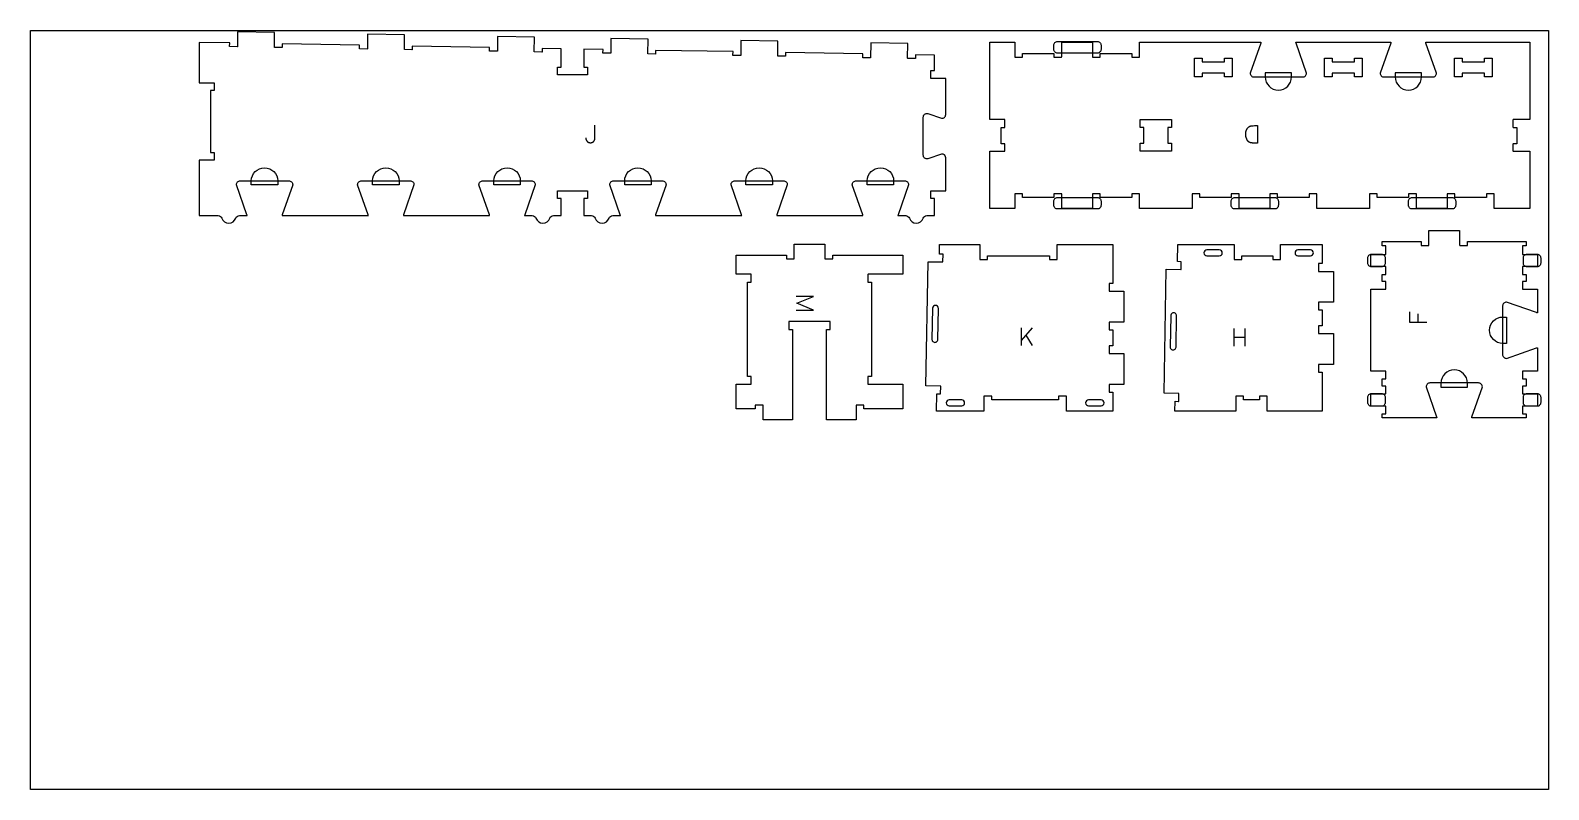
# Model space of a CAD drawing. Header units: millimetres. Extents: x -1220 to 1220, y -1270 to 1270.
# Drawn here: x -1220 to 1220, y -1270 to -50 of the extents above; entities that cross this region are included whole.
import ezdxf

# ---------------------------------------------------------------- set-up
doc = ezdxf.new("R2010")
doc.units = ezdxf.units.MM
for name, color, linetype, true_color in [('0_SHEET_SPRUCEPLY_2440X122', 1, 'Continuous', 0xff0000), ('1_ANYTOOL_1MMDEEP_LABELS_S', 2, 'Continuous', 0xffff00), ('3_ANYTOOL_CUTTHROUGH_INSID', 4, 'Continuous', 0x00ffff), ('4_ANYTOOL_CUTTHROUGH_OUTSI', 5, 'Continuous', 0x0000ff), ('5_ANYTOOL_HALF_MILL_9MM_IN', 3, 'Continuous', 0x00ff00)]:
    doc.layers.add(name, color=color, linetype=linetype, true_color=true_color)

msp = doc.modelspace()

# ---------------------------------------------------------------- linework, layer by layer
at = {"layer": '0_SHEET_SPRUCEPLY_2440X122'}
msp.add_lwpolyline([(1220, -50), (1220, -1270), (-1220, -1270), (-1220, -50)], close=True, dxfattribs=at)
at = {"layer": '1_ANYTOOL_1MMDEEP_LABELS_S'}
for points in [[(-327.4, -222.6), (-327.4, -222.8), (-327.4, -223), (-327.4, -223.2), (-327.4, -223.4), (-327.3, -223.6), (-327.3, -223.8), (-327.3, -224), (-327.3, -224.1), (-327.2, -224.3), (-327.2, -224.5), (-327.2, -224.7), (-327.1, -224.9), (-327.1, -225), (-327, -225.2), (-326.9, -225.4), (-326.9, -225.6), (-326.8, -225.7), (-326.7, -225.9), (-326.7, -226.1), (-326.6, -226.2), (-326.5, -226.4), (-326.4, -226.6), (-326.3, -226.7), (-326.2, -226.9), (-326.1, -227.1), (-326, -227.2), (-325.9, -227.4), (-325.8, -227.5), (-325.7, -227.7), (-325.6, -227.8), (-325.5, -228), (-325.4, -228.1), (-325.2, -228.3), (-325.1, -228.4), (-325, -228.6), (-324.8, -228.7), (-324.7, -228.8), (-324.5, -229), (-324.4, -229.1), (-324.2, -229.2), (-324.1, -229.3), (-323.9, -229.4), (-323.8, -229.5), (-323.6, -229.6), (-323.5, -229.7), (-323.3, -229.8), (-323.1, -229.9), (-323, -229.9), (-322.8, -230), (-322.6, -230.1), (-322.4, -230.2), (-322.3, -230.2), (-322.1, -230.3), (-321.9, -230.3), (-321.7, -230.4), (-321.5, -230.4), (-321.3, -230.4), (-321.1, -230.5), (-320.9, -230.5), (-320.7, -230.5), (-320.5, -230.5), (-320.3, -230.5), (-320.1, -230.5), (-319.9, -230.5), (-319.7, -230.5), (-319.5, -230.5), (-319.3, -230.5), (-319.1, -230.5), (-318.9, -230.5), (-318.8, -230.5), (-318.6, -230.4), (-318.4, -230.4), (-318.2, -230.4), (-318, -230.3), (-317.9, -230.3), (-317.7, -230.2), (-317.5, -230.2), (-317.3, -230.1), (-317.2, -230.1), (-317, -230), (-316.9, -229.9), (-316.7, -229.9), (-316.5, -229.8), (-316.4, -229.7), (-316.2, -229.6), (-316.1, -229.5), (-315.9, -229.4), (-315.8, -229.3), (-315.6, -229.2), (-315.5, -229.1), (-315.4, -229), (-315.2, -228.9), (-315.1, -228.7), (-315, -228.6), (-314.8, -228.5), (-314.7, -228.3), (-314.6, -228.2), (-314.5, -228.1), (-314.4, -227.9), (-314.2, -227.8), (-314.1, -227.6), (-314, -227.5), (-313.9, -227.3), (-313.8, -227.2), (-313.7, -227), (-313.7, -226.9), (-313.6, -226.7), (-313.5, -226.6), (-313.4, -226.4), (-313.3, -226.2), (-313.3, -226.1), (-313.2, -225.9), (-313.2, -225.7), (-313.1, -225.6), (-313, -225.4), (-313, -225.2), (-313, -225), (-312.9, -224.9), (-312.9, -224.7), (-312.8, -224.5), (-312.8, -224.3), (-312.8, -224.1), (-312.8, -224), (-312.7, -223.8), (-312.7, -223.6), (-312.7, -223.4), (-312.7, -223.2), (-312.7, -223), (-312.7, -202.5)], [(10.5, -499.8), (38.5, -499.8), (12, -488.6), (38.4, -477.4), (10.5, -477.4)], [(996.5, -502.4), (996.5, -518.9), (1024.5, -518.9)], [(1009.6, -505.4), (1009.6, -518.9)], [(372.8, -556.2), (372.8, -528.2)], [(372.8, -548.1), (390.5, -528.2)], [(714.8, -557.2), (714.8, -529.2)], [(731.9, -529.2), (731.9, -557.2)], [(390.5, -556.2), (380.4, -539.5)], [(714.8, -542.9), (731.9, -542.9)]]:
    msp.add_lwpolyline(points, dxfattribs=at)
msp.add_lwpolyline([(752.2, -203.1), (752.2, -231.1), (744.2, -231), (743.9, -231), (743.5, -230.9), (743.1, -230.9), (742.7, -230.9), (742.4, -230.8), (742, -230.8), (741.7, -230.7), (741.4, -230.7), (741, -230.6), (740.7, -230.5), (740.4, -230.4), (740.1, -230.3), (739.8, -230.2), (739.7, -230.1), (739.5, -230), (739.4, -230), (739.2, -229.9), (739.1, -229.8), (739, -229.8), (738.8, -229.7), (738.7, -229.6), (738.6, -229.5), (738.4, -229.5), (738.3, -229.4), (738.2, -229.3), (738.1, -229.2), (738, -229.1), (737.8, -229), (737.7, -228.9), (737.6, -228.8), (737.5, -228.7), (737.4, -228.6), (737.3, -228.5), (737.2, -228.4), (737.1, -228.3), (736.9, -228.2), (736.8, -228.1), (736.7, -228), (736.6, -227.9), (736.5, -227.7), (736.4, -227.6), (736.4, -227.5), (736.3, -227.4), (736.2, -227.2), (736.1, -227.1), (735.9, -226.9), (735.8, -226.6), (735.6, -226.3), (735.3, -225.7), (735, -225.1), (734.8, -224.5), (734.5, -224), (734.3, -223.4), (734.1, -222.7), (733.9, -222.1), (733.8, -221.5), (733.6, -220.9), (733.5, -220.3), (733.4, -219.6), (733.3, -219), (733.2, -218.4), (733.2, -217.7), (733.2, -217.1), (733.2, -216.4), (733.2, -215.9), (733.2, -215.3), (733.2, -214.8), (733.3, -214.2), (733.4, -213.7), (733.4, -213.4), (733.5, -213.2), (733.5, -212.9), (733.6, -212.6), (733.7, -212.4), (733.7, -212.1), (733.8, -211.9), (733.9, -211.6), (734, -211.3), (734.1, -211.1), (734.2, -210.8), (734.3, -210.6), (734.4, -210.3), (734.5, -210.1), (734.7, -209.6), (734.9, -209.1), (735.2, -208.6), (735.5, -208.2), (735.7, -207.9), (735.8, -207.6), (736, -207.3), (736.2, -207.1), (736.4, -206.8), (736.6, -206.6), (736.8, -206.4), (737, -206.1), (737.2, -205.9), (737.4, -205.7), (737.6, -205.5), (737.9, -205.3), (738.1, -205.1), (738.3, -205), (738.5, -204.8), (738.8, -204.6), (739, -204.5), (739.2, -204.4), (739.5, -204.2), (739.7, -204.1), (740, -204), (740.2, -203.9), (740.5, -203.8), (740.7, -203.7), (741, -203.6), (741.2, -203.6), (741.5, -203.5), (741.8, -203.5), (742, -203.4), (742.3, -203.4), (742.6, -203.4), (745.1, -203.2), (747.4, -203.1), (749.8, -203.1)], close=True, dxfattribs=at)
at = {"layer": '3_ANYTOOL_CUTTHROUGH_INSID'}
for points in [[(663.4, -100.4), (698.9, -100.4), (698.9, -94.4), (711.4, -94.4), (711.4, -124.9), (698.9, -124.9), (698.9, -118.9), (663.4, -118.9), (663.4, -124.9), (650.9, -124.9), (650.9, -94.4), (663.4, -94.4)], [(872.3, -100.4), (907.8, -100.4), (907.8, -94.4), (920.3, -94.4), (920.3, -124.9), (907.8, -124.9), (907.8, -118.9), (872.3, -118.9), (872.3, -124.9), (859.8, -124.9), (859.8, -94.4), (872.3, -94.4)], [(1081.2, -100.4), (1116.7, -100.4), (1116.7, -94.4), (1129.2, -94.4), (1129.2, -124.9), (1116.7, -124.9), (1116.7, -118.9), (1081.2, -118.9), (1081.2, -124.9), (1068.7, -124.9), (1068.7, -94.4), (1081.2, -94.4)], [(608.1, -205.9), (608.1, -231.4), (614.1, -231.4), (614.1, -243.9), (563.6, -243.9), (563.6, -231.4), (569.6, -231.4), (569.6, -205.9), (563.6, -205.9), (563.6, -193.4), (614.1, -193.4), (614.1, -205.9)]]:
    msp.add_lwpolyline(points, close=True, dxfattribs=at)
for points in [[(690.7, -402.8), (670.7, -402.8, 1), (670.7, -412.3), (690.7, -412.3, 1)], [(817.2, -402.8, 1), (817.2, -412.3), (837.2, -412.2, 1), (837.2, -402.7)], [(229.8, -496.6), (228.9, -546.5, 1), (238.4, -546.7), (239.3, -496.7, 0.414214), (234.6, -491.9, 0.414214)], [(612.6, -508.6), (611.7, -558.6, 1), (621.2, -558.8), (622.1, -508.8, 1)], [(276.7, -653.3, 1), (276.7, -643.8), (256.7, -643.8, 1), (256.7, -653.3)], [(480.7, -653.3), (500.7, -653.3, 1), (500.7, -643.8), (480.7, -643.8, 1)]]:
    msp.add_lwpolyline(points, format="xyb", close=True, dxfattribs=at)
at = {"layer": '4_ANYTOOL_CUTTHROUGH_OUTSI'}
for points in [[(118.1, -347.7), (118.1, -347.5), (118, -347.4), (118, -347.2), (118, -347), (118, -346.8), (117.9, -346.7), (117.9, -346.5), (117.8, -346.3), (100.9, -298, -0.084368), (100.9, -298, -0.414214), (107.2, -291.7), (185.2, -291.7, -0.414214), (191.4, -298, -0.084368), (191.4, -298), (174.5, -346.3), (174.5, -346.5), (174.4, -346.7), (174.4, -346.8), (174.4, -347), (174.3, -347.2), (174.3, -347.4), (174.3, -347.5), (174.3, -347.7), (186.7, -347.7, -0.317837), (192.6, -351.9, 0.707107), (214.7, -351.9, -0.317837), (220.6, -347.7), (233, -347.7), (233, -320.2), (227.3, -320.2), (227.3, -320.2, -0.414214), (227, -320), (227, -308, -0.414214), (227.3, -307.7), (251, -307.7), (251, -254.5), (251, -254.5), (251, -254.4), (251, -254.2), (251, -254.1), (251, -253.9), (251, -253.8), (251, -253.6), (250.9, -253.5), (250.9, -253.3), (250.9, -253.2), (250.8, -253), (250.8, -252.9), (250.7, -252.7), (250.7, -252.6), (250.6, -252.4), (250.6, -252.3), (250.5, -252.1), (250.4, -252), (250.4, -251.8), (250.3, -251.7), (250.2, -251.6), (250.1, -251.4), (250, -251.3), (249.9, -251.2), (249.8, -251), (249.7, -250.9), (249.6, -250.8), (249.5, -250.7), (249.4, -250.6), (249.3, -250.5), (249.2, -250.4), (249.1, -250.3), (249, -250.2, 0.219504), (244.4, -248.9), (222.3, -256.5, -0.042509), (222.3, -256.5, -0.220464), (217.2, -255.1, -0.220464), (215, -250.4), (215, -189.5, -0.220464), (217.2, -184.8, -0.220464), (222.3, -183.4, -0.042509), (222.3, -183.4), (244.4, -191.1, 0.219504), (249, -189.8, 0.220464), (251, -185.4), (251, -127.2), (227.3, -127.2), (227.3, -127.2, -0.414214), (227, -127), (227, -115, -0.414214), (227.3, -114.7), (233, -114.7), (233, -89.9), (202.5, -89.4), (202.4, -95.1), (202.4, -95.1, -0.414214), (202.2, -95.4), (190.2, -95.2, -0.414214), (189.9, -94.9), (190.3, -71.2), (130.9, -70.1), (130.4, -93.9), (130.4, -93.9, -0.414214), (130.2, -94.1), (118.2, -93.9, -0.414214), (117.9, -93.6), (118, -87.9), (-6.3, -85.7), (-6.4, -91.5), (-6.4, -91.5, -0.414214), (-6.7, -91.7), (-18.7, -91.5, -0.414214), (-18.9, -91.3), (-18.5, -67.5), (-78, -66.5), (-78.4, -90.2), (-78.4, -90.2, -0.414214), (-78.7, -90.5), (-90.7, -90.3, -0.414214), (-90.9, -90), (-90.8, -84.2), (-215.2, -82.1), (-215.3, -87.8), (-215.3, -87.8, -0.414214), (-215.6, -88.1), (-227.6, -87.9, -0.414214), (-227.8, -87.6), (-227.4, -63.9), (-286.9, -62.8), (-287.3, -86.6), (-287.3, -86.6, -0.414214), (-287.6, -86.8), (-299.5, -86.6, -0.414214), (-299.8, -86.4), (-299.7, -80.6), (-330.5, -80.1), (-330.5, -109.2), (-324.7, -109.2), (-324.7, -109.2, -0.414214), (-324.5, -109.5), (-324.5, -121.5, -0.414214), (-324.7, -121.7), (-372.7, -121.7, -0.414214), (-373, -121.5), (-373, -109.5, -0.414214), (-372.7, -109.2), (-367, -109.2), (-367, -79.4), (-397.5, -78.9), (-397.6, -84.6), (-397.6, -84.6, -0.414214), (-397.8, -84.9), (-409.8, -84.7, -0.414214), (-410.1, -84.4), (-409.6, -60.7), (-469.1, -59.6), (-469.5, -83.4), (-469.5, -83.4, -0.414214), (-469.8, -83.6), (-481.8, -83.4, -0.414214), (-482, -83.2), (-481.9, -77.4), (-606.3, -75.2), (-606.4, -81), (-606.4, -81, -0.414214), (-606.7, -81.2), (-618.7, -81, -0.414214), (-618.9, -80.8), (-618.5, -57), (-678, -56), (-678.4, -79.7), (-678.4, -79.7, -0.414214), (-678.7, -80), (-690.7, -79.8, -0.414214), (-690.9, -79.5), (-690.8, -73.8), (-815.2, -71.6), (-815.3, -77.4), (-815.3, -77.4, -0.414214), (-815.5, -77.6), (-827.5, -77.4, -0.414214), (-827.8, -77.1), (-827.4, -53.4), (-886.9, -52.3), (-887.3, -76.1), (-887.3, -76.1, -0.414214), (-887.5, -76.3), (-899.5, -76.1, -0.414214), (-899.8, -75.9), (-899.7, -70.1), (-948.5, -69.3), (-948.5, -134.1), (-924.7, -134.1), (-924.7, -134.1, -0.414214), (-924.5, -134.3), (-924.5, -146.3, -0.414214), (-924.7, -146.6), (-930.5, -146.6), (-930.5, -246.1), (-924.7, -246.1), (-924.7, -246.1, -0.414214), (-924.5, -246.3), (-924.5, -258.3, -0.414214), (-924.7, -258.6), (-948.5, -258.6), (-948.5, -347.7), (-918.1, -347.7), (-918.1, -347.7, -0.317837), (-912.2, -351.9, 0.317837), (-901.1, -359.7, 0.317837), (-890, -351.9, -0.317837), (-884.1, -347.7), (-871.7, -347.7, 0.061485), (-872, -346.3), (-888.9, -298, -0.084368), (-888.9, -298, -0.414214), (-882.6, -291.7), (-804.6, -291.7, -0.414214), (-798.4, -298, -0.084368), (-798.4, -298), (-815.3, -346.3, 0.061485), (-815.5, -347.7), (-676.8, -347.7), (-676.8, -347.5), (-676.9, -347.4), (-676.9, -347.2), (-676.9, -347), (-676.9, -346.8), (-677, -346.7), (-677, -346.5), (-677.1, -346.3), (-694, -298, -0.084368), (-694, -298, -0.414214), (-687.7, -291.7), (-609.7, -291.7, -0.414214), (-603.5, -298, -0.084368), (-603.5, -298), (-620.4, -346.3), (-620.4, -346.5), (-620.5, -346.7), (-620.5, -346.8), (-620.5, -347), (-620.6, -347.2), (-620.6, -347.4), (-620.6, -347.5), (-620.6, -347.7), (-481.9, -347.7), (-481.9, -347.5), (-482, -347.4), (-482, -347.2), (-482, -347), (-482, -346.8), (-482.1, -346.7), (-482.1, -346.5), (-482.2, -346.3), (-499.1, -298, -0.084368), (-499.1, -298, -0.414214), (-492.8, -291.7), (-414.8, -291.7, -0.414214), (-408.6, -298, -0.084368), (-408.6, -298), (-425.5, -346.3), (-425.5, -346.5), (-425.6, -346.7), (-425.6, -346.8), (-425.6, -347), (-425.7, -347.2), (-425.7, -347.4), (-425.7, -347.5), (-425.7, -347.7), (-413.3, -347.7, -0.317837), (-407.4, -351.9, 0.317837), (-396.3, -359.7, 0.317837), (-385.3, -351.9, -0.317837), (-379.4, -347.7), (-367, -347.7), (-367, -320.2), (-372.7, -320.2), (-372.7, -320.2, -0.414214), (-373, -320), (-373, -308, -0.414214), (-372.7, -307.7), (-324.7, -307.7, -0.414214), (-324.5, -308), (-324.5, -320, -0.414214), (-324.7, -320.2), (-330.5, -320.2), (-330.5, -347.7), (-318.1, -347.7), (-318.1, -347.7, -0.317837), (-312.2, -351.9, 0.317837), (-301.1, -359.7, 0.317837), (-290, -351.9, -0.317837), (-284.1, -347.7), (-271.7, -347.7), (-271.7, -347.5), (-271.8, -347.4), (-271.8, -347.2), (-271.8, -347), (-271.8, -346.8), (-271.9, -346.7), (-271.9, -346.5), (-272, -346.3), (-288.9, -298, -0.084368), (-288.9, -298, -0.414214), (-282.6, -291.7), (-204.6, -291.7, -0.414214), (-198.4, -298, -0.084368), (-198.4, -298), (-215.3, -346.3), (-215.3, -346.5), (-215.4, -346.7), (-215.4, -346.8), (-215.4, -347), (-215.5, -347.2), (-215.5, -347.4), (-215.5, -347.5), (-215.5, -347.7), (-76.8, -347.7, 0.061485), (-77.1, -346.3), (-94, -298, -0.084368), (-94, -298, -0.414214), (-87.7, -291.7), (-9.7, -291.7, -0.414214), (-3.5, -298, -0.084368), (-3.5, -298), (-20.4, -346.3, 0.061485), (-20.6, -347.7)], [(1033.5, -124.9, 0.414214), (1039.8, -118.7, 0.084368), (1039.8, -118.6), (1022.9, -70.3, -0.061485), (1022.6, -68.9), (1190, -68.9), (1190, -193.4), (1163, -193.4), (1163, -193.4, 0.414214), (1162.7, -193.7), (1162.7, -205.7, 0.414214), (1163, -205.9), (1168.7, -205.9), (1168.7, -232.4), (1162.9, -232.4), (1162.9, -232.4, 0.414047), (1162.7, -232.7), (1162.7, -243.7, 0.41438), (1162.9, -243.9), (1190, -243.9), (1190, -336.4), (1132.4, -336.4), (1132.4, -312.7), (1132.4, -312.7, 0.414214), (1132.2, -312.4), (1120.2, -312.4, 0.414214), (1119.9, -312.7), (1119.9, -318.4), (1069.4, -318.4), (1069.4, -312.7), (1069.4, -312.7, 0.414214), (1069.2, -312.4), (1057.2, -312.4, 0.414214), (1056.9, -312.7), (1056.9, -336.4), (1007.4, -336.4), (1007.4, -312.7), (1007.4, -312.7, 0.414214), (1007.2, -312.4), (995.2, -312.4, 0.414214), (994.9, -312.7), (994.9, -318.4), (944.4, -318.4), (944.4, -312.7), (944.4, -312.7, 0.414214), (944.2, -312.4), (932.2, -312.4, 0.414214), (931.9, -312.7), (931.9, -336.4), (847.4, -336.4), (847.4, -312.7), (847.4, -312.7, 0.414214), (847.2, -312.4), (835.2, -312.4, 0.414214), (834.9, -312.7), (834.9, -318.4), (784.4, -318.4), (784.4, -312.7), (784.4, -312.7, 0.414214), (784.2, -312.4), (772.2, -312.4, 0.414214), (771.9, -312.7), (771.9, -336.4), (722.4, -336.4), (722.4, -312.7), (722.4, -312.7, 0.414214), (722.2, -312.4), (710.2, -312.4, 0.414214), (709.9, -312.7), (709.9, -318.4), (659.4, -318.4), (659.4, -312.7), (659.4, -312.7, 0.414214), (659.2, -312.4), (647.2, -312.4, 0.414214), (646.9, -312.7), (646.9, -336.4), (562.4, -336.4), (562.4, -312.7), (562.4, -312.7, 0.414214), (562.2, -312.4), (550.2, -312.4, 0.414214), (549.9, -312.7), (549.9, -318.4), (499.4, -318.4), (499.4, -312.7), (499.4, -312.7, 0.414214), (499.2, -312.4), (487.2, -312.4, 0.414214), (486.9, -312.7), (486.9, -336.4), (437.4, -336.4), (437.4, -312.7), (437.4, -312.7, 0.414214), (437.2, -312.4), (425.2, -312.4, 0.414214), (424.9, -312.7), (424.9, -318.4), (374.4, -318.4), (374.4, -312.7), (374.4, -312.7, 0.414214), (374.2, -312.4), (362.2, -312.4, 0.414214), (361.9, -312.7), (361.9, -336.4), (322.1, -336.4), (322.2, -243.9), (345.9, -243.9), (345.9, -243.9, 0.41438), (346.2, -243.7), (346.2, -232.7, 0.414047), (345.9, -232.4), (340.2, -232.4), (340.1, -205.9), (345.9, -205.9), (345.9, -205.9, 0.414214), (346.1, -205.7), (346.1, -193.7, 0.414214), (345.9, -193.4), (322.1, -193.4), (322.1, -68.9), (361.9, -68.9), (361.9, -92.7), (361.9, -92.7, 0.414214), (362.2, -92.9), (374.2, -92.9, 0.414214), (374.4, -92.7), (374.4, -86.9), (424.9, -86.9), (424.9, -92.7), (424.9, -92.7, 0.414214), (425.2, -92.9), (437.2, -92.9, 0.414214), (437.4, -92.7), (437.4, -68.9), (486.9, -68.9), (486.9, -92.7), (486.9, -92.7, 0.414214), (487.2, -92.9), (499.2, -92.9, 0.414214), (499.4, -92.7), (499.4, -86.9), (549.9, -86.9), (549.9, -92.7), (549.9, -92.7, 0.414214), (550.2, -92.9), (562.2, -92.9, 0.414214), (562.4, -92.7), (562.4, -68.9), (757.5, -68.9), (757.5, -68.9, -0.061485), (757.3, -70.3), (740.4, -118.6, 0.084368), (740.4, -118.7, 0.414214), (746.6, -124.9), (824.6, -124.9, 0.414214), (830.9, -118.7, 0.084368), (830.9, -118.6), (814, -70.3, -0.061485), (813.7, -68.9), (966.4, -68.9, -0.061485), (966.2, -70.3), (949.3, -118.6, 0.084368), (949.3, -118.7, 0.414214), (955.5, -124.9)], [(1040.2, -672.6), (952.5, -672.6), (952.5, -666.1), (958.3, -666.1), (958.3, -666.1, 0.414214), (958.5, -665.8), (958.5, -653.8, 0.414214), (958.3, -653.6), (934.5, -653.6), (934.5, -634.1), (958.3, -634.1), (958.3, -634.1, 0.414214), (958.5, -633.8), (958.5, -621.8, 0.414214), (958.3, -621.6), (952.5, -621.6), (952.5, -610.1), (958.3, -610.1), (958.3, -610.1, 0.414214), (958.5, -609.8), (958.5, -597.8, 0.414214), (958.3, -597.6), (934.5, -597.6), (934.5, -466.1), (958.3, -466.1), (958.3, -466.1, 0.414214), (958.5, -465.8), (958.5, -453.8, 0.414214), (958.3, -453.6), (952.5, -453.6), (952.5, -442.1), (958.3, -442.1), (958.3, -442.1, 0.414214), (958.5, -441.8), (958.5, -429.8, 0.414214), (958.3, -429.6), (934.5, -429.6), (934.5, -410.1), (958.3, -410.1), (958.3, -410.1, 0.414214), (958.5, -409.8), (958.5, -396.2, 0.414214), (958.3, -396), (952.5, -396), (952.5, -389.5), (1015, -389.5), (1015, -395.2), (1015, -395.2, 0.414214), (1015.3, -395.5), (1027.3, -395.5, 0.414214), (1027.5, -395.2), (1027.5, -371.5), (1077, -371.5), (1077, -395.2), (1077, -395.2, 0.414214), (1077.3, -395.5), (1089.3, -395.5, 0.414214), (1089.5, -395.2), (1089.5, -389.5), (1184, -389.5), (1184, -396), (1178.3, -396), (1178.3, -396, 0.414214), (1178, -396.2), (1178, -409.8, 0.414214), (1178.3, -410.1), (1202, -410.1), (1202, -429.6), (1178.3, -429.6), (1178.3, -429.6, 0.414214), (1178, -429.8), (1178, -441.8, 0.414214), (1178.3, -442.1), (1184, -442.1), (1184, -453.6), (1178.3, -453.6), (1178.3, -453.6, 0.414214), (1178, -453.8), (1178, -465.8, 0.414214), (1178.3, -466.1), (1202, -466.1), (1202, -503.7), (1202, -503.7, -0.061485), (1200.6, -503.5), (1152.4, -486.6, 0.084368), (1152.3, -486.6, 0.414214), (1146, -492.8), (1146, -570.8, 0.414214), (1152.3, -577.1, 0.084368), (1152.4, -577), (1200.6, -560.2, -0.061485), (1202, -559.9), (1202, -597.6), (1178.3, -597.6), (1178.3, -597.6, 0.414214), (1178, -597.8), (1178, -609.8, 0.414214), (1178.3, -610.1), (1184, -610.1), (1184, -621.6), (1178.3, -621.6), (1178.3, -621.6, 0.414214), (1178, -621.8), (1178, -633.8, 0.414214), (1178.3, -634.1), (1202, -634.1), (1202, -653.6), (1178.3, -653.6), (1178.3, -653.6, 0.414214), (1178, -653.8), (1178, -665.8, 0.414214), (1178.3, -666.1), (1184, -666.1), (1184, -672.6), (1096.4, -672.6), (1096.4, -672.6, -0.061485), (1096.6, -671.2), (1113.5, -622.9, 0.084368), (1113.5, -622.8, 0.414214), (1107.3, -616.6), (1029.3, -616.6, 0.414214), (1023, -622.8, 0.084368), (1023, -622.9), (1039.9, -671.2, -0.061485)], [(5, -530.5), (5, -676), (-42.5, -676), (-42.5, -652.2), (-42.5, -652.2, 0.414214), (-42.7, -652), (-54.7, -652, 0.414214), (-55, -652.2), (-55, -658), (-85.5, -658), (-85.5, -618.5), (-61.7, -618.5), (-61.7, -618.5, 0.414214), (-61.5, -618.2), (-61.5, -606.2, 0.414214), (-61.7, -606), (-67.5, -606), (-67.5, -454.5), (-61.7, -454.5), (-61.7, -454.5, 0.414214), (-61.5, -454.2), (-61.5, -442.2, 0.414214), (-61.7, -442), (-85.5, -442), (-85.5, -411.3), (-5, -411.3), (-5, -417.1), (-5, -417.1, 0.414214), (-4.7, -417.3), (7.3, -417.3, 0.414214), (7.5, -417.1), (7.5, -393.3), (57, -393.3), (57, -417.1), (57, -417.1, 0.414214), (57.3, -417.3), (69.3, -417.3, 0.414214), (69.5, -417.1), (69.5, -411.3), (182, -411.3), (182, -442), (126.3, -442), (126.3, -442, 0.414214), (126, -442.2), (126, -454.2, 0.414214), (126.3, -454.5), (132, -454.5), (132, -606), (126.3, -606), (126.3, -606, 0.414214), (126, -606.2), (126, -618.2, 0.414214), (126.3, -618.5), (182, -618.5), (182, -658), (119.5, -658), (119.5, -652.2), (119.5, -652.2, 0.414214), (119.3, -652), (107.3, -652, 0.414214), (107, -652.2), (107, -676), (59.5, -676), (59.5, -530.5), (65.3, -530.5), (65.3, -530.5, 0.414214), (65.5, -530.2), (65.5, -518.2, 0.414214), (65.3, -518), (-0.7, -518, 0.414214), (-1, -518.2), (-1, -530.2, 0.414214), (-0.7, -530.5)], [(445, -661.8), (445, -638, 0.414214), (444.7, -637.8), (432.7, -637.8, 0.414214), (432.5, -638), (432.5, -643.8), (325, -643.8), (325, -638), (325, -638, 0.414214), (324.7, -637.8), (312.7, -637.8, 0.414214), (312.5, -638), (312.5, -661.8), (236.4, -661.8), (236.9, -633.9), (242.6, -634), (242.6, -634, 0.414214), (242.9, -633.8), (243.1, -621.8, 0.414214), (242.8, -621.5), (219.1, -621.1), (222.6, -421.7), (246.3, -422.1), (246.3, -422.1, 0.414214), (246.6, -421.8), (246.8, -409.8, 0.414214), (246.5, -409.6), (240.8, -409.5), (241, -394.3), (305.9, -394.3), (305.9, -418), (305.9, -418, 0.414214), (306.1, -418.3), (318.1, -418.3, 0.414214), (318.4, -418), (318.4, -412.3), (417.9, -412.3), (417.9, -418), (417.9, -418, 0.414214), (418.1, -418.3), (430.1, -418.3, 0.414214), (430.4, -418), (430.4, -394.3), (519.5, -394.3), (519.5, -456.8), (513.7, -456.8), (513.7, -456.8, 0.414214), (513.5, -457), (513.5, -469, 0.414214), (513.7, -469.3), (537.5, -469.3), (537.5, -518.8), (513.7, -518.8), (513.7, -518.8, 0.414214), (513.5, -519), (513.5, -531, 0.414214), (513.7, -531.3), (519.5, -531.3), (519.5, -556.8), (513.7, -556.8), (513.7, -556.8, 0.414214), (513.5, -557), (513.5, -569, 0.414214), (513.7, -569.3), (537.5, -569.3), (537.5, -618.8), (513.7, -618.8), (513.7, -618.8, 0.414214), (513.5, -619), (513.5, -631, 0.414214), (513.7, -631.3), (519.5, -631.3), (519.5, -661.8), (445, -661.8)], [(619.7, -646), (625.4, -646.1, 0.414214), (625.7, -645.9), (625.9, -633.9, 0.414214), (625.6, -633.6), (601.9, -633.2), (605.4, -433.8), (629.1, -434.2), (629.1, -434.2, 0.414214), (629.4, -433.9), (629.6, -421.9, 0.414214), (629.3, -421.7), (623.6, -421.6), (624.1, -394.3), (714.5, -394.3), (714.5, -418), (714.5, -418, 0.414214), (714.7, -418.3), (726.7, -418.3, 0.414214), (727, -418), (727, -412.3), (776.5, -412.3), (776.5, -418), (776.5, -418, 0.414214), (776.7, -418.3), (788.7, -418.3, 0.414214), (789, -418), (789, -394.3), (856, -394.3), (856, -424.8), (850.2, -424.8), (850.2, -424.8, 0.414214), (850, -425), (850, -437, 0.414214), (850.2, -437.3), (874, -437.3), (874, -486.8), (850.2, -486.8), (850.2, -486.8, 0.414214), (850, -487), (850, -499, 0.414214), (850.2, -499.3), (856, -499.3), (856, -524.8), (850.2, -524.8), (850.2, -524.8, 0.414214), (850, -525), (850, -537, 0.414214), (850.2, -537.3), (874, -537.3), (874, -586.8), (850.2, -586.8), (850.2, -586.8, 0.414214), (850, -587), (850, -599, 0.414214), (850.2, -599.3), (856, -599.3), (856, -661.8), (767.7, -661.8), (767.7, -638), (767.7, -638, 0.414214), (767.5, -637.8), (755.5, -637.8, 0.414214), (755.2, -638), (755.2, -643.8), (729.7, -643.8), (729.7, -638), (729.7, -638, 0.414214), (729.5, -637.8), (717.5, -637.8, 0.414214), (717.2, -638), (717.2, -661.8), (619.4, -661.8), (619.7, -646)]]:
    msp.add_lwpolyline(points, format="xyb", close=True, dxfattribs=at)
at = {"layer": '5_ANYTOOL_HALF_MILL_9MM_IN'}
for points in [[(494.7, -68, -0.414214), (500.7, -74), (500.7, -80.5, -0.414214), (494.7, -86.5), (430.9, -86.5, -0.414214), (424.9, -80.5), (424.9, -74, -0.414214), (430.9, -68)], [(764.4, -124.7, 1), (806.9, -124.7), (806.9, -124.4), (806.9, -118.4), (764.4, -118.4), (764.4, -124.4), (764.4, -124.7)], [(973.3, -124.7, 1), (1015.8, -124.7), (1015.8, -124.4), (1015.8, -118.4), (973.3, -118.4), (973.3, -124.4), (973.3, -124.7)], [(-864.9, -292, -1), (-822.4, -292), (-822.4, -292.2), (-822.4, -298.2), (-864.9, -298.2), (-864.9, -292.2), (-864.9, -292)], [(-670, -292, -1), (-627.5, -292), (-627.5, -292.2), (-627.5, -298.2), (-670, -298.2), (-670, -292.2), (-670, -292)], [(-475.1, -292, -1), (-432.6, -292), (-432.6, -292.2), (-432.6, -298.2), (-475.1, -298.2), (-475.1, -292.2), (-475.1, -292)], [(-264.9, -292, -1), (-222.4, -292), (-222.4, -292.2), (-222.4, -298.2), (-264.9, -298.2), (-264.9, -292.2), (-264.9, -292)], [(-70, -292, -1), (-27.5, -292), (-27.5, -292.2), (-27.5, -298.2), (-70, -298.2), (-70, -292.2), (-70, -292)], [(124.9, -292, -1), (167.4, -292), (167.4, -292.2), (167.4, -298.2), (124.9, -298.2), (124.9, -292.2), (124.9, -292)], [(494.7, -318.5, -0.414214), (500.7, -324.5), (500.7, -331, -0.414214), (494.7, -337), (430.9, -337, -0.414214), (424.9, -331), (424.9, -324.5, -0.414214), (430.9, -318.5)], [(779.7, -318.5, -0.414214), (785.7, -324.5), (785.7, -331, -0.414214), (779.7, -337), (715.9, -337, -0.414214), (709.9, -331), (709.9, -324.5, -0.414214), (715.9, -318.5)], [(1064.7, -318.5, -0.414214), (1070.7, -324.5), (1070.7, -331, -0.414214), (1064.7, -337), (1000.9, -337, -0.414214), (994.9, -331), (994.9, -324.5, -0.414214), (1000.9, -318.5)], [(951.2, -409.6, -0.414214), (957.2, -415.6), (957.2, -424.1, -0.414214), (951.2, -430.1), (935.4, -430.1, -0.414214), (929.4, -424.1), (929.4, -415.6, -0.414214), (935.4, -409.6)], [(1201.2, -409.6, -0.414214), (1207.2, -415.6), (1207.2, -424.1, -0.414214), (1201.2, -430.1), (1185.4, -430.1, -0.414214), (1179.4, -424.1), (1179.4, -415.6, -0.414214), (1185.4, -409.6)], [(1146.3, -553.1, -1), (1146.3, -510.6), (1146.5, -510.6), (1152.5, -510.6), (1152.5, -553.1), (1146.5, -553.1), (1146.3, -553.1)], [(1089.5, -616.8, 1), (1047, -616.8), (1047, -617.1), (1047, -623.1), (1089.5, -623.1), (1089.5, -617.1), (1089.5, -616.8)], [(951.2, -633.6, -0.414214), (957.2, -639.6), (957.2, -648.1, -0.414214), (951.2, -654.1), (935.4, -654.1, -0.414214), (929.4, -648.1), (929.4, -639.6, -0.414214), (935.4, -633.6)], [(1201.2, -633.6, -0.414214), (1207.2, -639.6), (1207.2, -648.1, -0.414214), (1201.2, -654.1), (1185.4, -654.1, -0.414214), (1179.4, -648.1), (1179.4, -639.6, -0.414214), (1185.4, -633.6)]]:
    msp.add_lwpolyline(points, format="xyb", close=True, dxfattribs=at)

doc.saveas('drawing.dxf')
